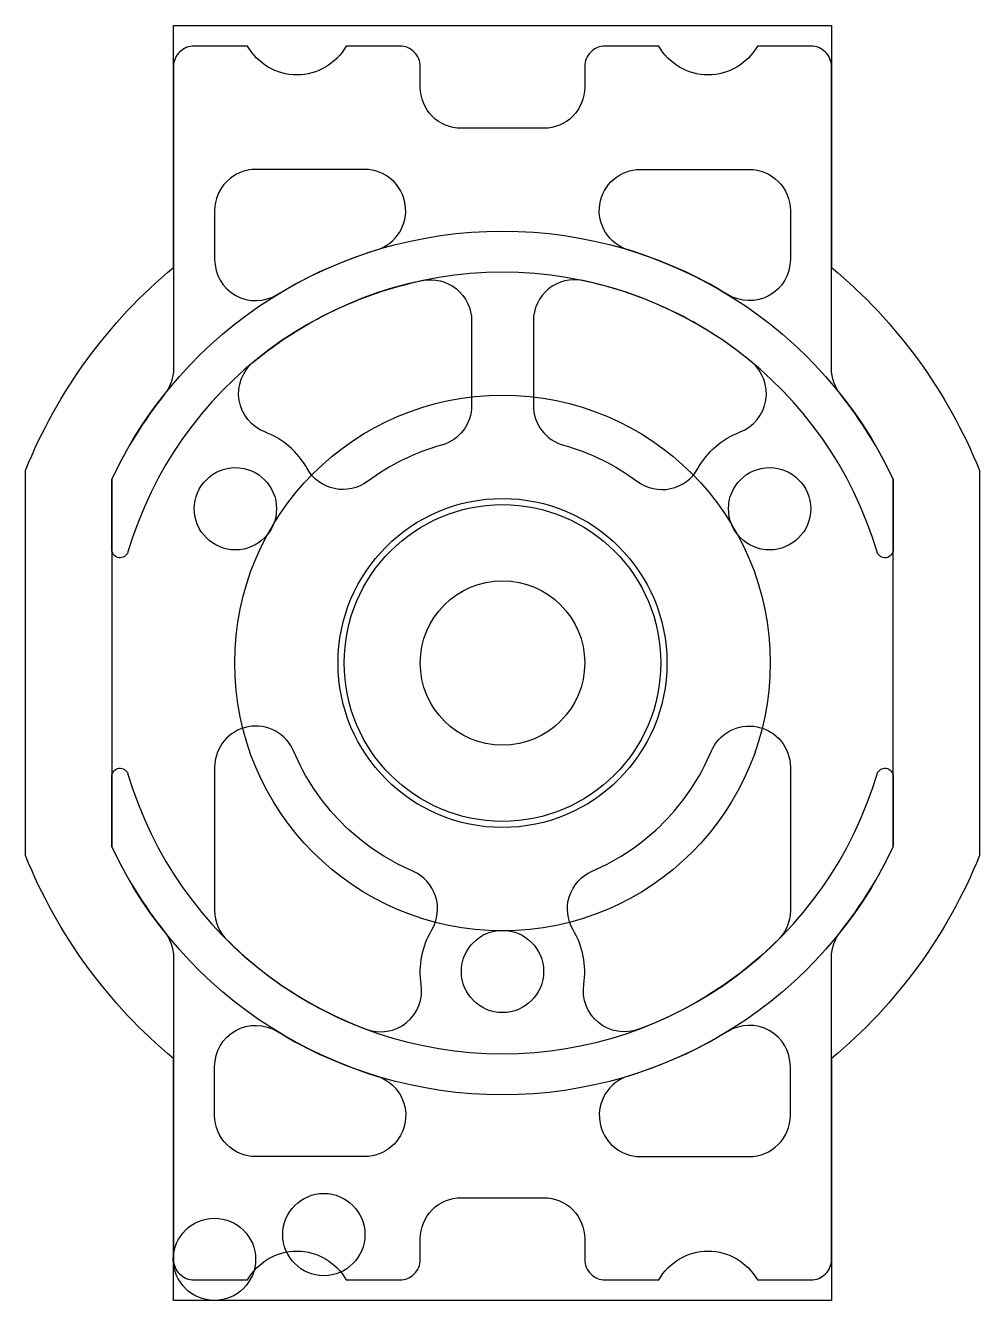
# Model space of a CAD drawing. Header units: inches. Extents: x -2.1 to 21.1, y -0.5 to 30.5.
import ezdxf

# ---------------------------------------------------------------- set-up
doc = ezdxf.new("R2010")
doc.units = ezdxf.units.IN
doc.header["$MEASUREMENT"] = 0
doc.layers.add('溝', color=4, linetype='Continuous')
doc.layers.add('穴', color=2, linetype='Continuous')

msp = doc.modelspace()

# ---------------------------------------------------------------- linework, layer by layer
msp.add_lwpolyline([(19, 17.757), (19, 19.472, 0.058059), (17.717, 21.536, -0.169586), (17.5, 22.159), (17.5, 29.5, 0.414214), (17, 30), (15.7, 30, -0.583333), (13.3, 30), (12, 30, 0.414214), (11.5, 29.5), (11.5, 29, -0.414214), (10.5, 28), (8.5, 28, -0.414214), (7.5, 29), (7.5, 29.5, 0.414214), (7, 30), (5.7, 30, -0.583333), (3.3, 30), (2, 30, 0.414214), (1.5, 29.5), (1.5, 22.159, -0.169586), (1.283, 21.536, 0.058059), (0, 19.472), (0, 17.757), (0, 12.243), (0, 10.528, 0.058059), (1.283, 8.464, -0.169586), (1.5, 7.841), (1.5, 0.5, 0.414214), (2, 0), (3.3, 0, -0.583333), (5.7, 0), (7, 0, 0.414214), (7.5, 0.5), (7.5, 1, -0.414214), (8.5, 2), (10.5, 2, -0.414214), (11.5, 1), (11.5, 0.5, 0.414214), (12, 0), (13.3, 0, -0.583333), (15.7, 0), (17, 0, 0.414214), (17.5, 0.5), (17.5, 7.841, -0.169586), (17.717, 8.464, 0.058059), (19, 10.528), (19, 12.243)], format="xyb", close=True)
msp.add_circle((9.5, 15), 2)
at = {"layer": '溝'}
msp.add_lwpolyline([(1.5, -0.5), (1.5, 5.382, -0.123926), (-2.1, 10.316), (-2.1, 19.684, -0.123926), (1.5, 24.618), (1.5, 30.5), (17.5, 30.5), (17.5, 24.618, -0.123926), (21.1, 19.684), (21.1, 10.316, -0.123926), (17.5, 5.382), (17.5, -0.5), (1.5, -0.5)], format="xyb", dxfattribs=at)
for points in [[(9.5, 25.5, -0.290485), (19, 19.472), (19, 17.757, -0.865376), (18.608, 17.7, 0.332116), (9.5, 24.5, 0.332116), (0.392, 17.7, -0.865376), (0, 17.757), (0, 19.472, -0.290485)], [(0, 10.528), (0, 12.243, -0.865376), (0.392, 12.3, 0.74658), (18.608, 12.3, -0.865376), (19, 12.243), (19, 10.528, -0.634512)]]:
    msp.add_lwpolyline(points, format="xyb", close=True, dxfattribs=at)
for centre, radius in [((9.5, 15), 6.513), ((9.5, 15), 3.85), ((5.155, 1.103), 1), ((2.495, 0.501), 1)]:
    msp.add_circle(centre, radius, dxfattribs=at)
at = {"layer": '穴'}
for points in [[(2.5, 24.811, 0.585811), (4.022, 23.958, -0.063316), (6.438, 25.043, 0.861979), (6.146, 27), (3.5, 27, 0.414214), (2.5, 26)], [(16.5, 24.811, -0.585811), (14.978, 23.958, 0.063316), (12.562, 25.043, -0.861979), (12.854, 27), (15.5, 27, -0.414214), (16.5, 26)], [(8.75, 23.318), (8.75, 21.26, -0.336447), (8.019, 20.297, 0.091929), (6.219, 19.414, -0.452389), (4.75, 19.728, 0.174919), (3.723, 20.617, -0.573595), (3.445, 22.32, -0.12152), (7.544, 24.296, -0.476339)], [(10.25, 23.318), (10.25, 21.26, 0.336447), (10.981, 20.297, -0.091929), (12.781, 19.414, 0.452389), (14.25, 19.728, -0.174919), (15.277, 20.617, 0.573595), (15.555, 22.32, 0.12152), (11.456, 24.296, 0.476339)], [(2.5, 5.189, -0.585811), (4.022, 6.042, 0.063316), (6.438, 4.957, -0.861979), (6.146, 3), (3.5, 3, -0.414214), (2.5, 4)], [(16.5, 5.189, 0.585811), (14.978, 6.042, -0.063316), (12.562, 4.957, 0.861979), (12.854, 3), (15.5, 3, 0.414214), (16.5, 4)]]:
    msp.add_lwpolyline(points, format="xyb", close=True, dxfattribs=at)
for points in [[(4.425, 12.847, 0.82165), (2.5, 12.466), (2.5, 8.979, 0.199362), (2.794, 8.271, 0.107227), (6.185, 6.097, 0.572133), (7.523, 7.185, -0.173623), (7.781, 8.509, 0.452514), (7.317, 9.938, -0.193814), (4.418, 12.864, -0.193814)], [(14.575, 12.847, -0.82165), (16.5, 12.466), (16.5, 8.979, -0.199362), (16.206, 8.271, -0.107227), (12.815, 6.097, -0.572133), (11.477, 7.185, 0.173623), (11.219, 8.509, -0.452514), (11.683, 9.938, 0.193814), (14.582, 12.864, 0.193814)]]:
    msp.add_lwpolyline(points, format="xyb", dxfattribs=at)
for centre, radius in [((3.005, 18.75), 1), ((15.995, 18.75), 1), ((9.5, 15), 4), ((9.5, 7.5), 1)]:
    msp.add_circle(centre, radius, dxfattribs=at)

doc.saveas('drawing.dxf')
